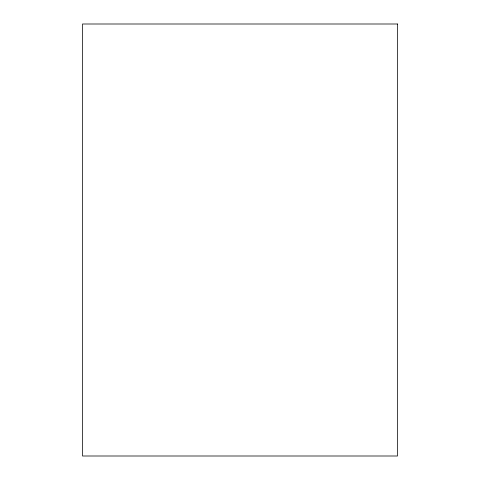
<?xml version="1.0" encoding="UTF-8"?>
<svg xmlns="http://www.w3.org/2000/svg" width="480" height="480" viewBox="0 0 480 480"><rect width="100%" height="100%" fill="white"/><g stroke="black" fill="none" stroke-linecap="round" stroke-linejoin="round"><path stroke-width="0.72" d="M397.5 24L82.5 24L82.5 456L397.5 456L397.5 24"/></g></svg>
